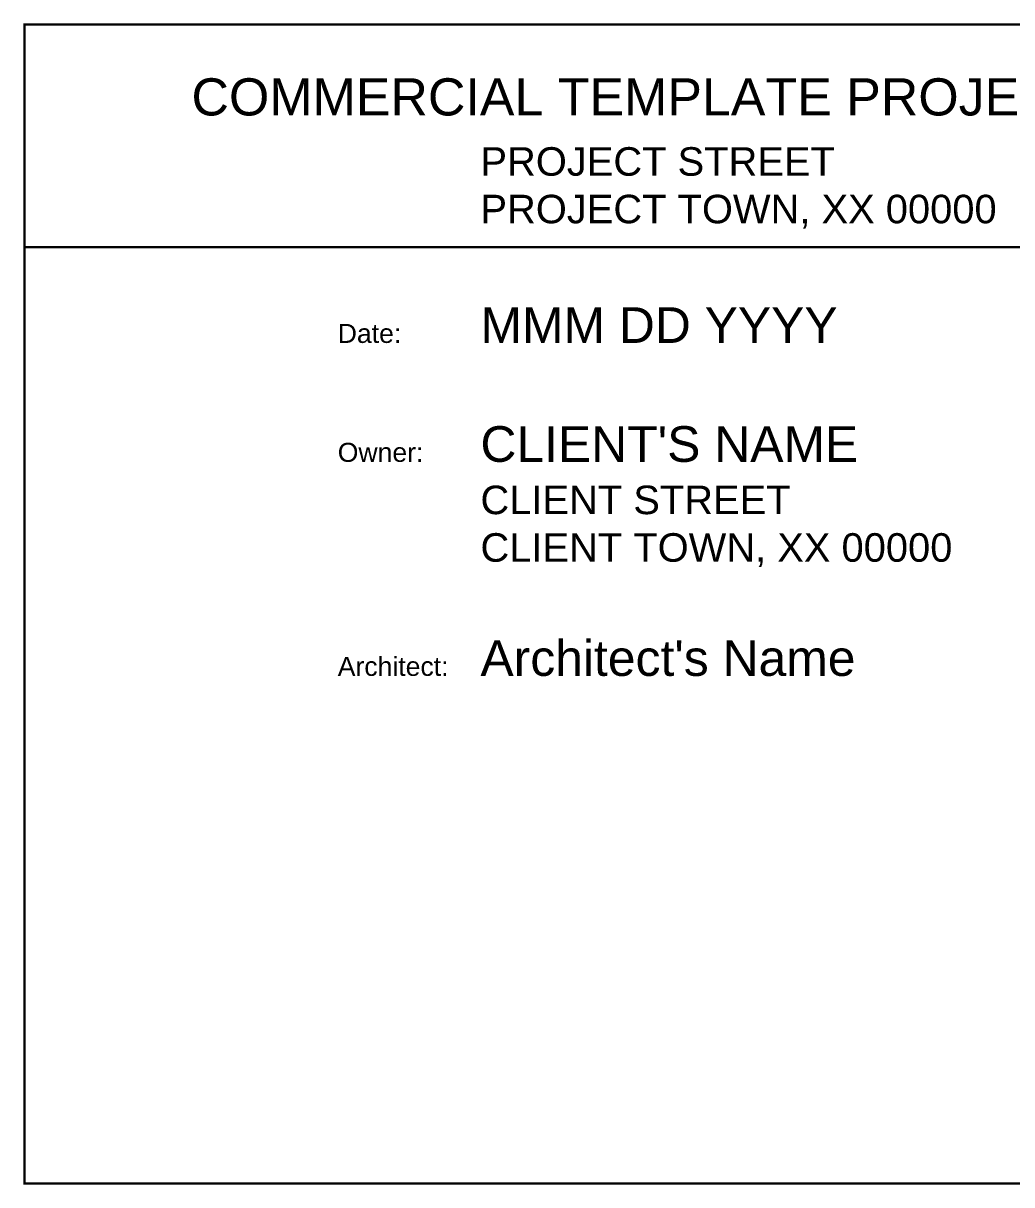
# Paper-space layout 'G-100 Cover Sheet' of a CAD drawing. Header units: millimetres. Extents: x 0 to 1122, y 0 to 786.
# Drawn here: x 0 to 665, y 5 to 786 of the extents above; entities that cross this region are included whole.
import ezdxf

# ---------------------------------------------------------------- set-up
doc = ezdxf.new("R2010")
doc.units = ezdxf.units.MM
doc.header["$LTSCALE"] = 0.5
doc.layers.add('A-Anno-Titl', color=233, linetype='Continuous', lineweight=50)
doc.layers.add('A-Anno-Titl-Otln', color=236, linetype='Continuous', lineweight=140)
doc.styles.add('Schedule-Header', font='arial.ttf')

psp = doc.layouts.new('G-100 Cover Sheet')

# ---------------------------------------------------------------- linework, layer by layer
at = {"const_width": 1.56}
psp.add_lwpolyline([(995.78, 635.58), (0.78, 635.58)], dxfattribs=at)
at = {"layer": 'A-Anno-Titl-Otln', "const_width": 1.56}
psp.add_lwpolyline([(0.78, 5.58), (1120.78, 5.58), (1120.78, 785.58), (0.78, 785.58)], close=True, dxfattribs=at)

# ---------------------------------------------------------------- texts
at = {"layer": 'A-Anno-Titl', "style": 'Schedule-Header'}
for s, insert, char_height, width, attachment_point in [('COMMERCIAL TEMPLATE PROJECT (METRIC)', (498.28, 749.3), 25, 995, 2), ('{\\H0.8x;^IPROJECT STREET\\P^IPROJECT TOWN, XX 00000}', (211.57, 702.95), 24, 564.32, 1), ("{\\H0.5333x;Date: ^I}MMM DD YYYY\\P\\P{\\H0.5333x;Owner: ^I\\H1.875x;CLIENT'S NAME\\P\\H0.8001x;^ICLIENT STREET\\P^ICLIENT TOWN, XX 00000\\P}\\P{\\H0.5333x;Architect: ^I\\H1.875x;Architect's Name}", (211.57, 595.25), 24, 564.32, 1)]:
    psp.add_mtext(s, dxfattribs=dict(at, insert=insert, char_height=char_height, width=width, attachment_point=attachment_point))

doc.saveas('drawing.dxf')
